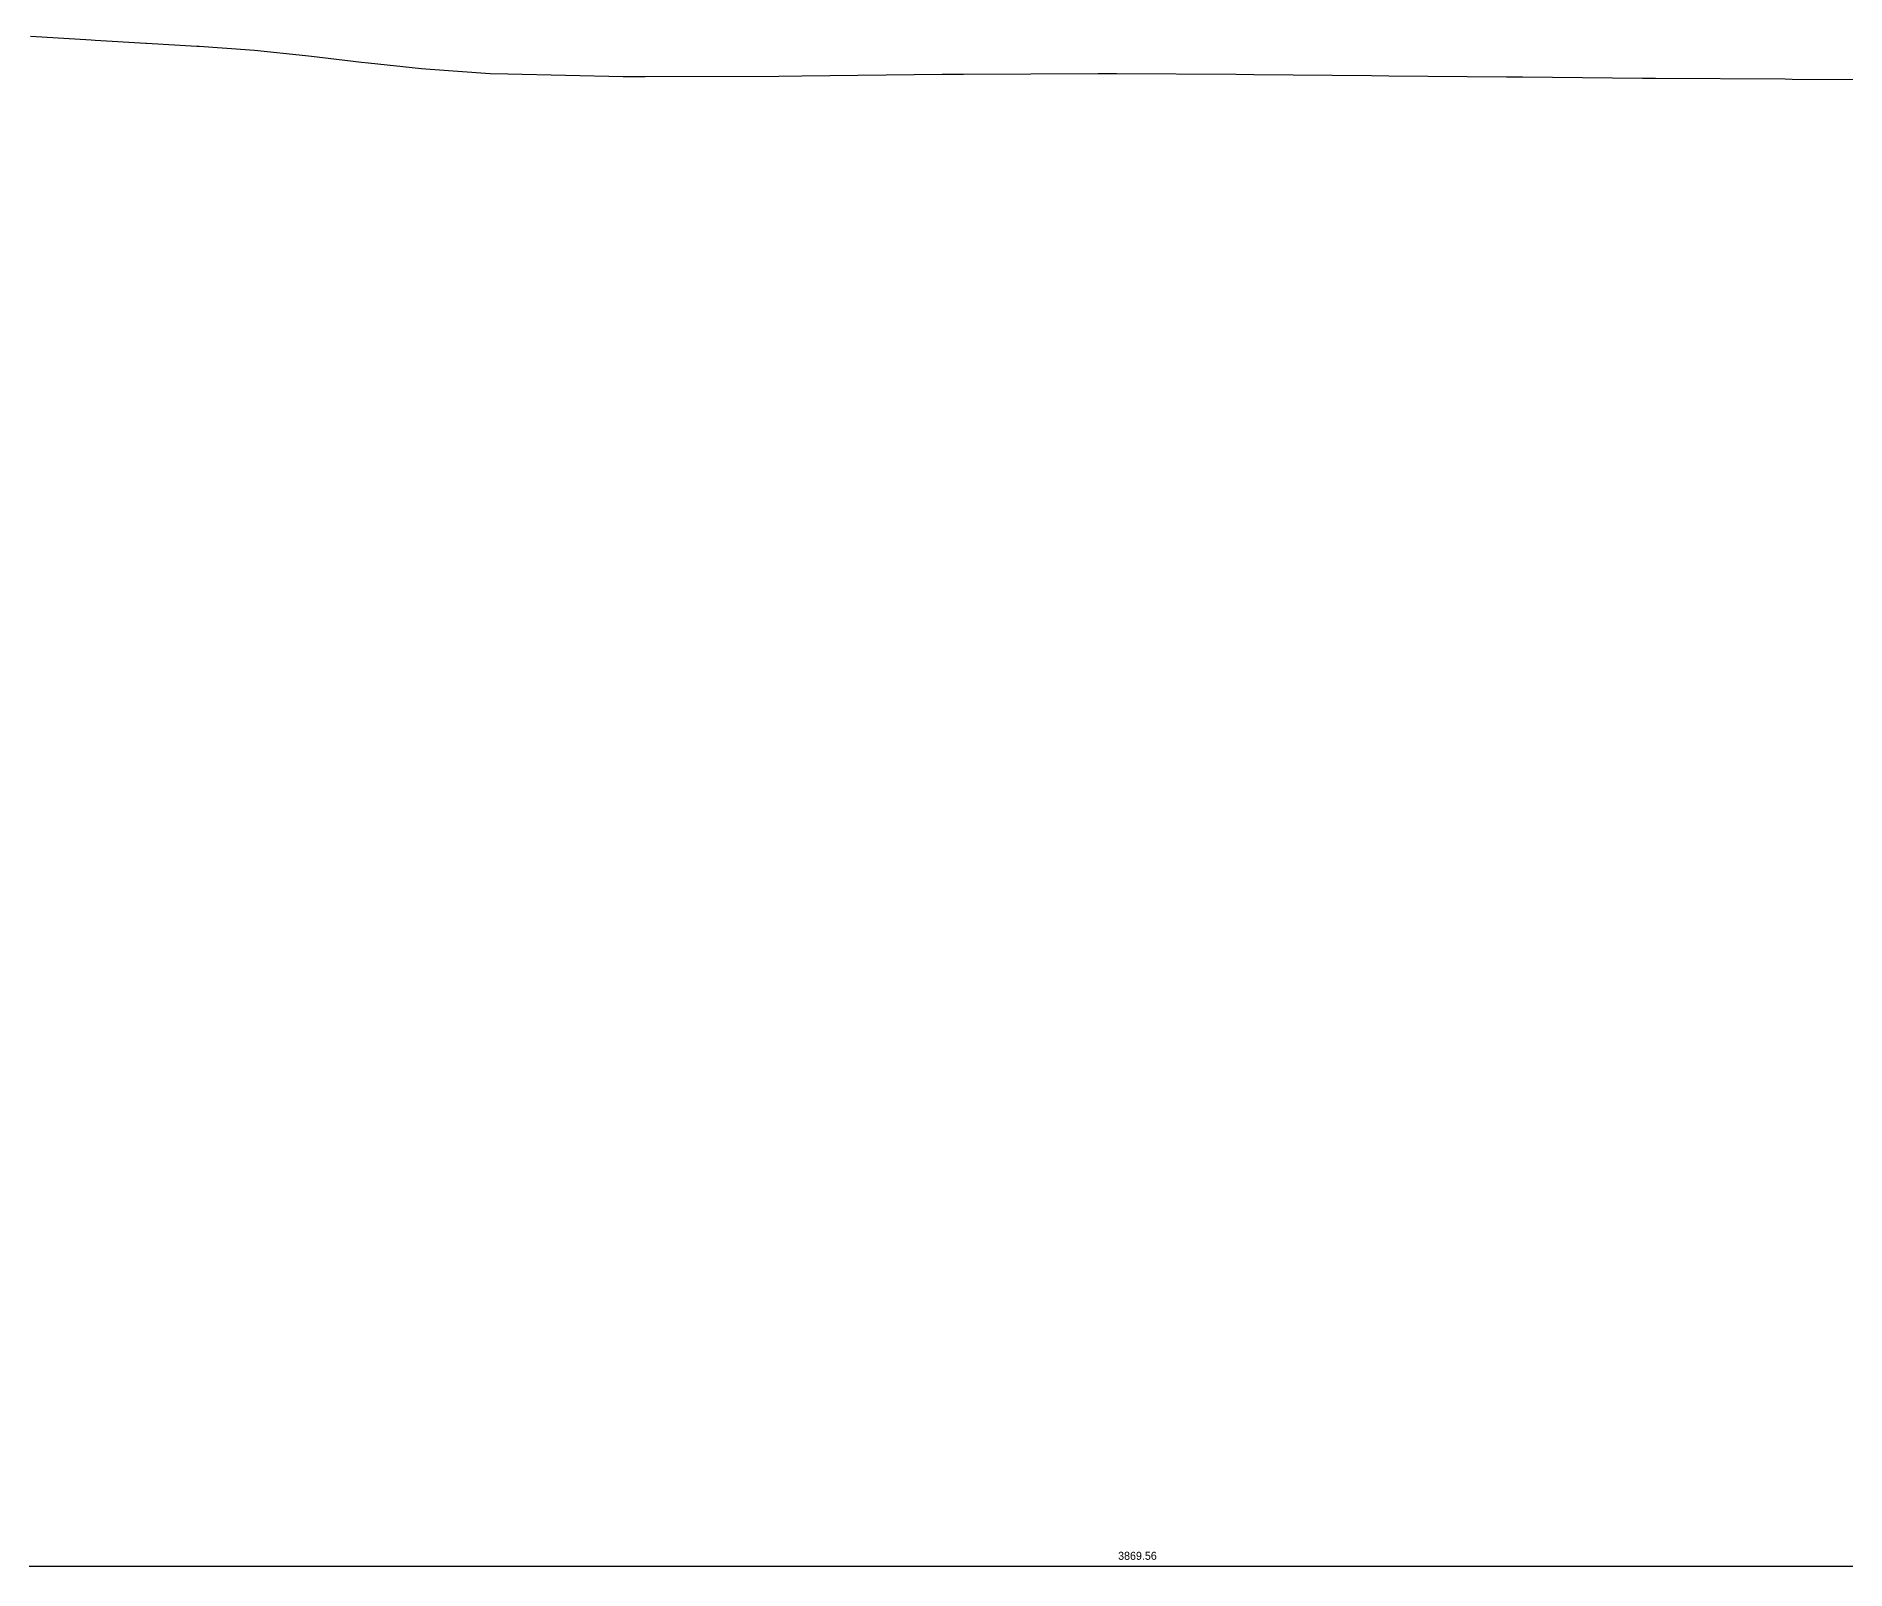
# Model space of a CAD drawing. Header units: millimetres. Extents: x -1724 to 2611, y -1353 to 888.
# Drawn here: x -127 to 438, y -1353 to -874 of the extents above; entities that cross this region are included whole.
import ezdxf

# ---------------------------------------------------------------- set-up
doc = ezdxf.new("R2010")
doc.units = ezdxf.units.MM
doc.dimstyles.get("Standard").update_dxf_attribs({"dimtxt": 2.5, "dimasz": 2.5, "dimexe": 1.25, "dimexo": 0.625, "dimtad": 1, "dimcen": 2.5, "dimazin": 3, "dimtfac": 1, "dimtmove": 0, "dimatfit": 3})

# ---------------------------------------------------------------- blocks, each defined once
blk = doc.blocks.new('*D1')
at = {"layer": 'DIMENSIONS'}
for p, q in [((-1724.061, -887.585), (-1724.061, -1351.9323)), ((2145.5, -887.585), (2145.5, -1351.9323)), ((-1724.061, -1351.9323), (-1723.186, -1350.8073)), ((2145.5, -1351.9323), (2144.625, -1350.8073)), ((-1724.061, -1351.9323), (2145.5, -1351.9323)), ((-1724.061, -1351.9323), (-1723.186, -1353.0573)), ((-1724.061, -1351.9323), (-1721.561, -1351.9323)), ((2145.5, -1351.9323), (2143, -1351.9323)), ((2145.5, -1351.9323), (2144.625, -1353.0573))]:
    blk.add_line(p, q, dxfattribs=at)
blk.add_text('3869.56', height=2.5, dxfattribs=at).set_placement((210.7195, -1349.9323))

msp = doc.modelspace()

# ---------------------------------------------------------------- linework, layer by layer
at = {"layer": 'кузов_drawing'}
for p, q in [((-129.0611, -873.9791), (-125.5117, -874.1875)), ((-125.5117, -874.1875), (-110.129, -875.1027)), ((-110.129, -875.1027), (-108.882, -875.1769)), ((-108.882, -875.1769), (-93.0146, -876.1754)), ((-93.0146, -876.1754), (-93.0021, -876.1762)), ((-93.0021, -876.1762), (-92.8026, -876.1902)), ((-92.8026, -876.1902), (-77.125, -877.0773)), ((-77.125, -877.0773), (-76.3591, -877.1335)), ((-76.3591, -877.1335), (-60.5031, -878.2446)), ((-60.5031, -878.2446), (-59.068, -878.3885)), ((-59.068, -878.3885), (-43.155, -879.96)), ((-43.155, -879.96), (-41.3092, -880.1829)), ((-41.3092, -880.1829), (-25.7005, -882.059)), ((-25.7005, -882.059), (-23.4705, -882.301)), ((-23.4705, -882.301), (-6.8967, -884.0964)), ((-6.8967, -884.0964), (-4.1898, -884.2907)), ((-4.1898, -884.2907), (14.5036, -885.6285)), ((14.5036, -885.6285), (20.0692, -885.7596)), ((20.0692, -885.7596), (56.1089, -886.5999)), ((56.1089, -886.5999), (62.9576, -886.576)), ((62.9576, -886.576), (104.7079, -886.4283)), ((104.7079, -886.4283), (111.9091, -886.3471)), ((111.9091, -886.3471), (155.7061, -885.8567)), ((155.7061, -885.8567), (162.4164, -885.8242)), ((162.4164, -885.8242), (204.5091, -885.6285)), ((204.5091, -885.6285), (210.2277, -885.6627)), ((210.2277, -885.6627), (247.6149, -885.8921)), ((247.6149, -885.8921), (253.1405, -885.9404)), ((253.1405, -885.9404), (289.9344, -886.2678)), ((289.9344, -886.2678), (295.3296, -886.3177)), ((295.3296, -886.3177), (332.0442, -886.6766)), ((332.0442, -886.6766), (337.0606, -886.714)), ((337.0606, -886.714), (374.5185, -887.0405)), ((374.5185, -887.0405), (378.6653, -887.0609)), ((378.6653, -887.0609), (419.1069, -887.3499)), ((419.1069, -887.3499), (421.2663, -887.358)), ((421.2663, -887.358), (454.872, -887.5846))]:
    msp.add_line(p, q, dxfattribs=at)

# ---------------------------------------------------------------- dimensions: what is measured, and where the dimension line sits
at = {"layer": 'DIMENSIONS'}
dim = msp.add_linear_dim(base=(210.7195, -1351.9323), p1=(-1724.061, -887.585), p2=(2145.5, -887.585), text='3869.56', dimstyle='Standard', dxfattribs=at)
dim.commit()
dim.dimension.update_dxf_attribs({"geometry": '*D1', "text_midpoint": (210.7195, -1349.9323)})

doc.saveas('drawing.dxf')
